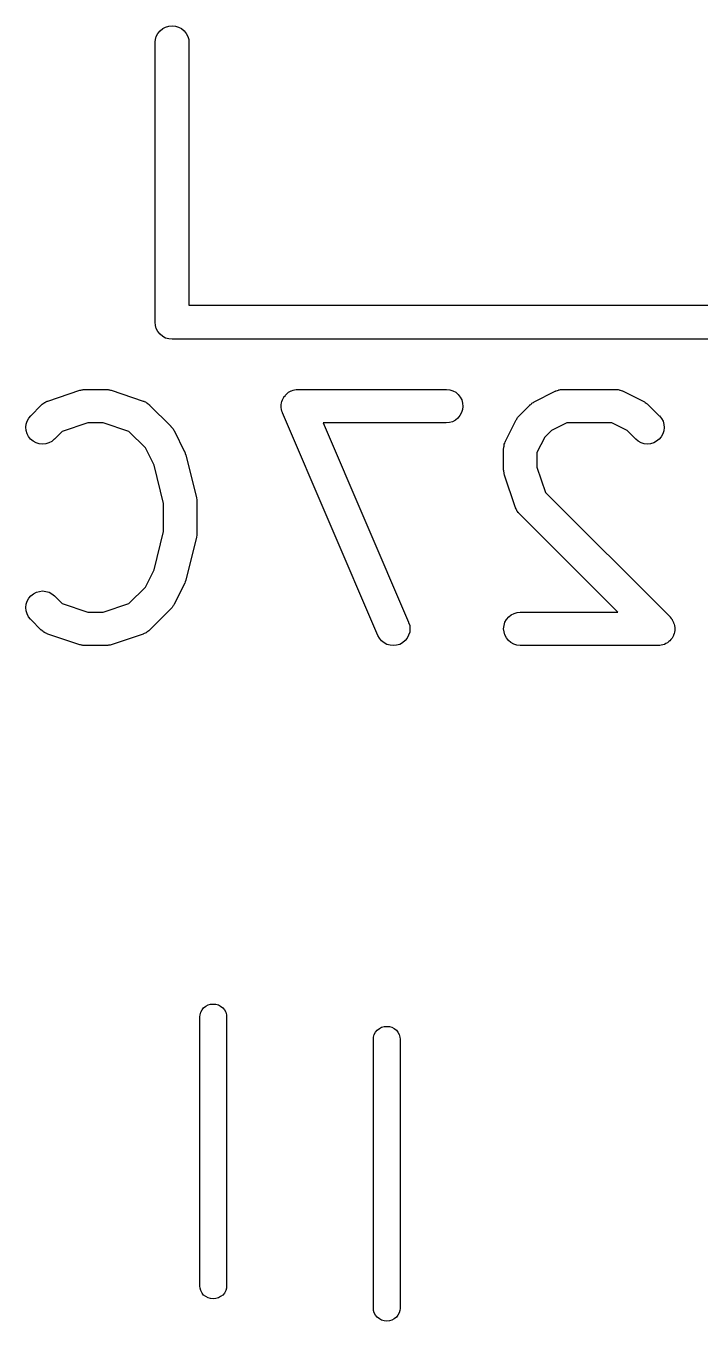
# Model space of a CAD drawing. Extents: x 60.5 to 144.3, y -114.9 to -60.3.
# Drawn here: x 101.27 to 104.3, y -112.46 to -106.64 of the extents above; entities that cross this region are included whole.
import ezdxf

# ---------------------------------------------------------------- set-up
doc = ezdxf.new("R2010")
doc.units = 0
doc.header["$MEASUREMENT"] = 0
doc.layers.add('BLACK', color=7, linetype='CONTINUOUS')

msp = doc.modelspace()

# ---------------------------------------------------------------- linework, layer by layer
at = {"layer": 'BLACK', "linetype": 'CONTINUOUS'}
for p, q in [((101.85, -106.705), (101.854, -106.691)), ((101.854, -106.691), (101.861, -106.678)), ((101.861, -106.678), (101.871, -106.666)), ((101.871, -106.666), (101.883, -106.656)), ((101.883, -106.656), (101.896, -106.649)), ((101.896, -106.649), (101.91, -106.645)), ((101.91, -106.645), (101.925, -106.644)), ((101.925, -106.644), (101.94, -106.645)), ((101.94, -106.645), (101.954, -106.649)), ((101.954, -106.649), (101.968, -106.656)), ((101.968, -106.656), (101.979, -106.666)), ((101.979, -106.666), (101.989, -106.678)), ((101.989, -106.678), (101.996, -106.691)), ((101.996, -106.691), (102, -106.705)), ((101.849, -106.716), (101.85, -106.705)), ((101.849, -107.971), (101.849, -106.716)), ((102, -106.705), (102.001, -106.716)), ((102.001, -106.716), (102.001, -107.899)), ((102.001, -107.899), (106.599, -107.899)), ((101.849, -107.975), (101.849, -107.971)), ((101.85, -107.99), (101.849, -107.975)), ((101.854, -108.004), (101.85, -107.99)), ((101.861, -108.017), (101.854, -108.004)), ((101.871, -108.029), (101.861, -108.017)), ((101.883, -108.039), (101.871, -108.029)), ((101.896, -108.046), (101.883, -108.039)), ((101.91, -108.05), (101.896, -108.046)), ((101.925, -108.051), (101.91, -108.05)), ((101.929, -108.051), (101.925, -108.051)), ((106.671, -108.051), (101.929, -108.051)), ((101.358, -108.333), (101.363, -108.33)), ((101.363, -108.33), (101.365, -108.33)), ((101.365, -108.33), (101.367, -108.329)), ((101.367, -108.329), (101.51, -108.281)), ((101.51, -108.281), (101.511, -108.281)), ((101.511, -108.281), (101.515, -108.28)), ((101.515, -108.28), (101.519, -108.279)), ((101.519, -108.279), (101.522, -108.279)), ((101.522, -108.279), (101.525, -108.278)), ((101.525, -108.278), (101.529, -108.278)), ((101.529, -108.278), (101.533, -108.277)), ((101.533, -108.277), (101.629, -108.277)), ((101.629, -108.277), (101.63, -108.277)), ((101.63, -108.277), (101.634, -108.278)), ((101.634, -108.278), (101.638, -108.278)), ((101.638, -108.278), (101.641, -108.279)), ((101.641, -108.279), (101.644, -108.279)), ((101.644, -108.279), (101.648, -108.28)), ((101.648, -108.28), (101.652, -108.281)), ((101.652, -108.281), (101.795, -108.329)), ((101.795, -108.329), (101.796, -108.329)), ((101.796, -108.329), (101.798, -108.33)), ((101.798, -108.33), (101.8, -108.331)), ((101.8, -108.331), (101.805, -108.333)), ((102.417, -108.337), (102.419, -108.331)), ((102.419, -108.331), (102.421, -108.324)), ((102.421, -108.323), (102.425, -108.317)), ((102.421, -108.324), (102.421, -108.323)), ((102.421, -108.324), (102.421, -108.324)), ((102.425, -108.317), (102.428, -108.311)), ((102.428, -108.31), (102.433, -108.305)), ((102.428, -108.311), (102.428, -108.31)), ((102.428, -108.311), (102.428, -108.311)), ((102.433, -108.305), (102.437, -108.3)), ((102.437, -108.3), (102.437, -108.299)), ((102.437, -108.299), (102.438, -108.299)), ((102.438, -108.299), (102.443, -108.295)), ((102.443, -108.295), (102.449, -108.29)), ((102.449, -108.29), (102.455, -108.287)), ((102.449, -108.29), (102.449, -108.29)), ((102.449, -108.29), (102.449, -108.29)), ((102.455, -108.287), (102.461, -108.283)), ((102.461, -108.283), (102.462, -108.283)), ((102.462, -108.283), (102.469, -108.281)), ((102.462, -108.283), (102.462, -108.283)), ((102.469, -108.281), (102.475, -108.279)), ((102.475, -108.279), (102.476, -108.279)), ((102.476, -108.279), (102.483, -108.278)), ((102.476, -108.279), (102.476, -108.279)), ((102.483, -108.278), (102.49, -108.277)), ((102.49, -108.277), (102.49, -108.277)), ((102.49, -108.277), (102.49, -108.277)), ((102.49, -108.277), (103.157, -108.277)), ((103.157, -108.277), (103.158, -108.277)), ((103.158, -108.277), (103.173, -108.279)), ((103.173, -108.279), (103.187, -108.283)), ((103.187, -108.283), (103.2, -108.29)), ((103.2, -108.29), (103.211, -108.3)), ((103.211, -108.3), (103.22, -108.311)), ((103.22, -108.311), (103.227, -108.324)), ((103.227, -108.324), (103.231, -108.338)), ((103.552, -108.333), (103.647, -108.285)), ((103.647, -108.285), (103.648, -108.285)), ((103.648, -108.285), (103.65, -108.284)), ((103.65, -108.284), (103.652, -108.283)), ((103.652, -108.283), (103.657, -108.282)), ((103.657, -108.282), (103.662, -108.28)), ((103.662, -108.28), (103.664, -108.279)), ((103.664, -108.279), (103.666, -108.279)), ((103.666, -108.279), (103.671, -108.278)), ((103.671, -108.278), (103.677, -108.278)), ((103.677, -108.278), (103.679, -108.278)), ((103.679, -108.278), (103.681, -108.277)), ((103.681, -108.277), (103.919, -108.277)), ((103.919, -108.277), (103.92, -108.277)), ((103.92, -108.277), (103.922, -108.278)), ((103.922, -108.278), (103.924, -108.278)), ((103.924, -108.278), (103.93, -108.278)), ((103.93, -108.278), (103.935, -108.279)), ((103.935, -108.279), (103.937, -108.28)), ((103.937, -108.28), (103.939, -108.28)), ((103.939, -108.28), (103.944, -108.282)), ((103.944, -108.282), (103.949, -108.283)), ((103.949, -108.283), (103.951, -108.285)), ((103.951, -108.285), (103.953, -108.285)), ((103.953, -108.285), (104.048, -108.333)), ((101.29, -108.395), (101.337, -108.347)), ((101.337, -108.347), (101.338, -108.346)), ((101.338, -108.346), (101.34, -108.345)), ((101.34, -108.345), (101.341, -108.343)), ((101.341, -108.343), (101.346, -108.34)), ((101.346, -108.34), (101.35, -108.337)), ((101.35, -108.337), (101.352, -108.336)), ((101.352, -108.336), (101.353, -108.335)), ((101.353, -108.335), (101.358, -108.333)), ((101.805, -108.333), (101.809, -108.335)), ((101.809, -108.335), (101.811, -108.337)), ((101.811, -108.337), (101.813, -108.338)), ((101.813, -108.338), (101.817, -108.341)), ((101.817, -108.341), (101.821, -108.344)), ((101.821, -108.344), (101.823, -108.346)), ((101.823, -108.346), (101.824, -108.347)), ((101.824, -108.347), (101.92, -108.442)), ((102.415, -108.352), (102.416, -108.345)), ((102.416, -108.359), (102.415, -108.352)), ((102.415, -108.352), (102.416, -108.352)), ((102.416, -108.352), (102.415, -108.352)), ((102.416, -108.345), (102.417, -108.338)), ((102.417, -108.366), (102.416, -108.359)), ((102.417, -108.338), (102.417, -108.337)), ((102.417, -108.338), (102.417, -108.338)), ((102.417, -108.367), (102.417, -108.366)), ((102.419, -108.374), (102.417, -108.367)), ((102.417, -108.367), (102.417, -108.367)), ((102.421, -108.38), (102.419, -108.374)), ((102.421, -108.381), (102.421, -108.38)), ((102.422, -108.382), (102.421, -108.381)), ((102.421, -108.381), (102.421, -108.381)), ((102.85, -109.382), (102.422, -108.382)), ((103.226, -108.381), (103.219, -108.394)), ((103.231, -108.367), (103.226, -108.381)), ((103.231, -108.338), (103.232, -108.353)), ((103.232, -108.353), (103.231, -108.367)), ((103.485, -108.395), (103.533, -108.347)), ((103.533, -108.346), (103.537, -108.344)), ((103.533, -108.347), (103.533, -108.346)), ((103.537, -108.344), (103.54, -108.341)), ((103.54, -108.341), (103.542, -108.339)), ((103.542, -108.339), (103.545, -108.337)), ((103.545, -108.337), (103.549, -108.335)), ((103.549, -108.335), (103.552, -108.333)), ((104.048, -108.333), (104.049, -108.333)), ((104.049, -108.333), (104.052, -108.336)), ((104.052, -108.336), (104.056, -108.338)), ((104.056, -108.338), (104.058, -108.34)), ((104.058, -108.34), (104.061, -108.341)), ((104.061, -108.341), (104.064, -108.344)), ((104.064, -108.344), (104.067, -108.347)), ((104.067, -108.347), (104.115, -108.395)), ((101.268, -108.447), (101.269, -108.433)), ((101.269, -108.462), (101.268, -108.447)), ((101.269, -108.433), (101.274, -108.419)), ((101.274, -108.419), (101.281, -108.406)), ((101.281, -108.406), (101.29, -108.395)), ((101.546, -108.427), (101.431, -108.466)), ((101.616, -108.427), (101.546, -108.427)), ((101.731, -108.466), (101.616, -108.427)), ((101.92, -108.442), (101.92, -108.443)), ((101.92, -108.443), (101.923, -108.446)), ((101.923, -108.446), (101.926, -108.449)), ((103.157, -108.427), (102.604, -108.427)), ((102.604, -108.427), (102.988, -109.323)), ((103.172, -108.426), (103.157, -108.427)), ((103.186, -108.422), (103.172, -108.426)), ((103.199, -108.415), (103.186, -108.422)), ((103.21, -108.406), (103.199, -108.415)), ((103.219, -108.394), (103.21, -108.406)), ((103.423, -108.509), (103.471, -108.414)), ((103.471, -108.413), (103.474, -108.41)), ((103.471, -108.414), (103.471, -108.413)), ((103.474, -108.41), (103.476, -108.406)), ((103.476, -108.406), (103.478, -108.403)), ((103.478, -108.403), (103.479, -108.401)), ((103.479, -108.401), (103.482, -108.398)), ((103.482, -108.398), (103.485, -108.395)), ((103.699, -108.427), (103.63, -108.462)), ((103.901, -108.427), (103.699, -108.427)), ((103.97, -108.462), (103.901, -108.427)), ((104.115, -108.395), (104.116, -108.395)), ((104.116, -108.395), (104.125, -108.407)), ((104.125, -108.407), (104.132, -108.42)), ((104.132, -108.42), (104.136, -108.434)), ((104.136, -108.434), (104.137, -108.448)), ((101.273, -108.476), (101.269, -108.462)), ((101.28, -108.489), (101.273, -108.476)), ((101.289, -108.5), (101.28, -108.489)), ((101.301, -108.51), (101.289, -108.5)), ((101.395, -108.501), (101.384, -108.511)), ((101.396, -108.501), (101.395, -108.501)), ((101.431, -108.466), (101.396, -108.501)), ((101.805, -108.54), (101.731, -108.466)), ((101.926, -108.449), (101.928, -108.452)), ((101.928, -108.452), (101.93, -108.454)), ((101.93, -108.454), (101.932, -108.458)), ((101.932, -108.458), (101.934, -108.462)), ((101.934, -108.462), (101.981, -108.557)), ((103.6, -108.492), (103.565, -108.561)), ((103.63, -108.462), (103.6, -108.492)), ((104.009, -108.501), (103.97, -108.462)), ((104.02, -108.51), (104.009, -108.501)), ((104.115, -108.501), (104.103, -108.51)), ((104.124, -108.49), (104.115, -108.501)), ((104.131, -108.477), (104.124, -108.49)), ((104.135, -108.463), (104.131, -108.477)), ((104.137, -108.448), (104.135, -108.463)), ((101.314, -108.517), (101.301, -108.51)), ((101.328, -108.521), (101.314, -108.517)), ((101.342, -108.523), (101.328, -108.521)), ((101.357, -108.521), (101.342, -108.523)), ((101.371, -108.517), (101.357, -108.521)), ((101.384, -108.511), (101.371, -108.517)), ((101.844, -108.617), (101.805, -108.54)), ((101.981, -108.557), (101.982, -108.558)), ((101.982, -108.558), (101.982, -108.558)), ((101.982, -108.558), (101.982, -108.558)), ((101.982, -108.558), (101.984, -108.565)), ((103.415, -108.542), (103.416, -108.54)), ((103.415, -108.543), (103.415, -108.542)), ((103.415, -108.638), (103.415, -108.543)), ((103.416, -108.537), (103.417, -108.532)), ((103.416, -108.54), (103.416, -108.537)), ((103.417, -108.527), (103.418, -108.525)), ((103.417, -108.532), (103.417, -108.527)), ((103.418, -108.523), (103.42, -108.518)), ((103.418, -108.525), (103.418, -108.523)), ((103.42, -108.518), (103.422, -108.513)), ((103.422, -108.513), (103.423, -108.511)), ((103.423, -108.511), (103.423, -108.509)), ((103.565, -108.561), (103.565, -108.626)), ((104.033, -108.517), (104.02, -108.51)), ((104.047, -108.521), (104.033, -108.517)), ((104.062, -108.523), (104.047, -108.521)), ((104.076, -108.521), (104.062, -108.523)), ((104.09, -108.517), (104.076, -108.521)), ((104.103, -108.51), (104.09, -108.517)), ((101.887, -108.79), (101.844, -108.617)), ((101.984, -108.565), (101.987, -108.572)), ((101.987, -108.572), (101.987, -108.572)), ((101.987, -108.572), (101.987, -108.572)), ((101.987, -108.572), (102.035, -108.763)), ((103.416, -108.642), (103.415, -108.638)), ((103.416, -108.647), (103.416, -108.642)), ((103.417, -108.65), (103.416, -108.647)), ((103.417, -108.653), (103.417, -108.65)), ((103.418, -108.657), (103.417, -108.653)), ((103.419, -108.661), (103.418, -108.657)), ((103.419, -108.662), (103.419, -108.661)), ((103.467, -108.805), (103.419, -108.662)), ((103.565, -108.626), (103.604, -108.74)), ((101.887, -108.915), (101.887, -108.79)), ((102.035, -108.763), (102.035, -108.764)), ((102.035, -108.764), (102.035, -108.765)), ((102.035, -108.765), (102.035, -108.766)), ((102.035, -108.766), (102.036, -108.772)), ((102.036, -108.772), (102.037, -108.778)), ((102.037, -108.778), (102.037, -108.78)), ((102.037, -108.78), (102.037, -108.781)), ((102.037, -108.781), (102.037, -108.924)), ((103.604, -108.74), (104.163, -109.299)), ((103.468, -108.807), (103.467, -108.805)), ((103.468, -108.809), (103.468, -108.807)), ((103.471, -108.813), (103.468, -108.809)), ((103.473, -108.818), (103.471, -108.813)), ((103.474, -108.82), (103.473, -108.818)), ((103.475, -108.822), (103.474, -108.82)), ((103.478, -108.826), (103.475, -108.822)), ((103.481, -108.83), (103.478, -108.826)), ((103.483, -108.832), (103.481, -108.83)), ((103.484, -108.833), (103.483, -108.832)), ((103.485, -108.834), (103.484, -108.833)), ((103.928, -109.277), (103.485, -108.834)), ((101.844, -109.088), (101.887, -108.915)), ((102.035, -108.942), (101.987, -109.132)), ((102.036, -108.933), (102.035, -108.939)), ((102.035, -108.939), (102.035, -108.941)), ((102.035, -108.941), (102.035, -108.942)), ((102.037, -108.928), (102.036, -108.933)), ((102.037, -108.924), (102.037, -108.925)), ((102.037, -108.925), (102.037, -108.926)), ((102.037, -108.926), (102.037, -108.928)), ((101.805, -109.165), (101.844, -109.088)), ((101.984, -109.141), (101.982, -109.147)), ((101.987, -109.134), (101.984, -109.141)), ((101.987, -109.132), (101.987, -109.133)), ((101.987, -109.133), (101.987, -109.134)), ((101.987, -109.134), (101.987, -109.134)), ((101.29, -109.204), (101.302, -109.195)), ((101.302, -109.195), (101.315, -109.188)), ((101.315, -109.188), (101.329, -109.184)), ((101.329, -109.184), (101.343, -109.182)), ((101.343, -109.182), (101.358, -109.184)), ((101.358, -109.184), (101.372, -109.188)), ((101.372, -109.188), (101.385, -109.195)), ((101.385, -109.195), (101.396, -109.204)), ((101.731, -109.239), (101.805, -109.165)), ((101.981, -109.148), (101.934, -109.243)), ((101.982, -109.147), (101.981, -109.148)), ((101.981, -109.148), (101.981, -109.148)), ((101.268, -109.256), (101.269, -109.242)), ((101.269, -109.271), (101.268, -109.256)), ((101.269, -109.242), (101.274, -109.228)), ((101.274, -109.228), (101.281, -109.215)), ((101.281, -109.215), (101.29, -109.204)), ((101.396, -109.204), (101.431, -109.239)), ((101.431, -109.239), (101.546, -109.277)), ((101.616, -109.277), (101.731, -109.239)), ((101.922, -109.259), (101.92, -109.263)), ((101.925, -109.256), (101.922, -109.259)), ((101.927, -109.254), (101.925, -109.256)), ((101.929, -109.251), (101.927, -109.254)), ((101.931, -109.248), (101.929, -109.251)), ((101.933, -109.244), (101.931, -109.248)), ((101.934, -109.243), (101.933, -109.244)), ((101.273, -109.285), (101.269, -109.271)), ((101.28, -109.298), (101.273, -109.285)), ((101.289, -109.309), (101.28, -109.298)), ((101.29, -109.31), (101.289, -109.309)), ((101.337, -109.358), (101.29, -109.31)), ((101.546, -109.277), (101.616, -109.277)), ((101.92, -109.263), (101.824, -109.358)), ((103.421, -109.323), (103.428, -109.31)), ((103.428, -109.31), (103.438, -109.299)), ((103.438, -109.299), (103.449, -109.29)), ((103.449, -109.29), (103.462, -109.283)), ((103.462, -109.283), (103.476, -109.279)), ((103.476, -109.279), (103.49, -109.277)), ((103.49, -109.277), (103.928, -109.277)), ((104.163, -109.299), (104.163, -109.3)), ((104.163, -109.3), (104.163, -109.3)), ((104.163, -109.3), (104.163, -109.3)), ((104.163, -109.3), (104.163, -109.3)), ((104.163, -109.3), (104.168, -109.306)), ((104.168, -109.306), (104.172, -109.311)), ((104.172, -109.311), (104.172, -109.311)), ((104.172, -109.311), (104.172, -109.312)), ((104.172, -109.312), (104.176, -109.318)), ((104.176, -109.318), (104.179, -109.324)), ((101.339, -109.359), (101.337, -109.358)), ((101.341, -109.361), (101.339, -109.359)), ((101.345, -109.364), (101.341, -109.361)), ((101.349, -109.367), (101.345, -109.364)), ((101.351, -109.368), (101.349, -109.367)), ((101.352, -109.369), (101.351, -109.368)), ((101.357, -109.372), (101.352, -109.369)), ((101.362, -109.374), (101.357, -109.372)), ((101.364, -109.375), (101.362, -109.374)), ((101.366, -109.376), (101.364, -109.375)), ((101.367, -109.376), (101.366, -109.376)), ((101.51, -109.424), (101.367, -109.376)), ((101.795, -109.376), (101.652, -109.424)), ((101.797, -109.375), (101.795, -109.376)), ((101.799, -109.374), (101.797, -109.375)), ((101.804, -109.372), (101.799, -109.374)), ((101.809, -109.37), (101.804, -109.372)), ((101.81, -109.369), (101.809, -109.37)), ((101.812, -109.368), (101.81, -109.369)), ((101.816, -109.364), (101.812, -109.368)), ((101.82, -109.362), (101.816, -109.364)), ((101.822, -109.36), (101.82, -109.362)), ((101.824, -109.359), (101.822, -109.36)), ((101.824, -109.358), (101.824, -109.359)), ((102.988, -109.323), (102.988, -109.324)), ((102.988, -109.324), (102.993, -109.338)), ((102.993, -109.367), (102.988, -109.381)), ((102.993, -109.338), (102.994, -109.352)), ((102.994, -109.352), (102.993, -109.367)), ((103.415, -109.352), (103.417, -109.337)), ((103.417, -109.366), (103.415, -109.352)), ((103.417, -109.337), (103.421, -109.323)), ((103.421, -109.38), (103.417, -109.366)), ((104.179, -109.324), (104.179, -109.324)), ((104.179, -109.324), (104.179, -109.325)), ((104.179, -109.325), (104.181, -109.331)), ((104.181, -109.374), (104.179, -109.381)), ((104.181, -109.331), (104.183, -109.338)), ((104.183, -109.368), (104.181, -109.374)), ((104.183, -109.338), (104.183, -109.338)), ((104.183, -109.338), (104.183, -109.339)), ((104.183, -109.339), (104.184, -109.346)), ((104.184, -109.36), (104.183, -109.367)), ((104.183, -109.367), (104.183, -109.368)), ((104.183, -109.368), (104.183, -109.368)), ((104.184, -109.346), (104.185, -109.353)), ((104.185, -109.353), (104.184, -109.36)), ((104.185, -109.353), (104.185, -109.353)), ((104.185, -109.353), (104.185, -109.353)), ((101.514, -109.424), (101.51, -109.424)), ((101.518, -109.426), (101.514, -109.424)), ((101.521, -109.426), (101.518, -109.426)), ((101.524, -109.427), (101.521, -109.426)), ((101.528, -109.427), (101.524, -109.427)), ((101.532, -109.427), (101.528, -109.427)), ((101.533, -109.427), (101.532, -109.427)), ((101.629, -109.427), (101.533, -109.427)), ((101.633, -109.427), (101.629, -109.427)), ((101.637, -109.427), (101.633, -109.427)), ((101.64, -109.426), (101.637, -109.427)), ((101.643, -109.426), (101.64, -109.426)), ((101.647, -109.425), (101.643, -109.426)), ((101.651, -109.424), (101.647, -109.425)), ((101.652, -109.424), (101.651, -109.424)), ((102.857, -109.395), (102.85, -109.382)), ((102.867, -109.406), (102.857, -109.395)), ((102.878, -109.415), (102.867, -109.406)), ((102.891, -109.422), (102.878, -109.415)), ((102.905, -109.426), (102.891, -109.422)), ((102.92, -109.427), (102.905, -109.426)), ((102.934, -109.426), (102.92, -109.427)), ((102.948, -109.422), (102.934, -109.426)), ((102.961, -109.415), (102.948, -109.422)), ((102.972, -109.405), (102.961, -109.415)), ((102.982, -109.394), (102.972, -109.405)), ((102.988, -109.381), (102.982, -109.394)), ((103.428, -109.393), (103.421, -109.38)), ((103.437, -109.405), (103.428, -109.393)), ((103.448, -109.414), (103.437, -109.405)), ((103.461, -109.421), (103.448, -109.414)), ((103.475, -109.426), (103.461, -109.421)), ((103.489, -109.427), (103.475, -109.426)), ((103.49, -109.427), (103.489, -109.427)), ((104.11, -109.427), (103.49, -109.427)), ((104.117, -109.427), (104.11, -109.427)), ((104.124, -109.426), (104.117, -109.427)), ((104.131, -109.424), (104.124, -109.426)), ((104.124, -109.426), (104.124, -109.426)), ((104.124, -109.426), (104.124, -109.426)), ((104.138, -109.422), (104.131, -109.424)), ((104.144, -109.418), (104.138, -109.422)), ((104.138, -109.422), (104.138, -109.422)), ((104.138, -109.422), (104.138, -109.422)), ((104.151, -109.415), (104.144, -109.418)), ((104.157, -109.41), (104.151, -109.415)), ((104.151, -109.415), (104.151, -109.415)), ((104.151, -109.415), (104.151, -109.415)), ((104.162, -109.406), (104.157, -109.41)), ((104.167, -109.4), (104.162, -109.406)), ((104.162, -109.406), (104.162, -109.406)), ((104.162, -109.406), (104.162, -109.406)), ((104.172, -109.395), (104.167, -109.4)), ((104.175, -109.388), (104.172, -109.394)), ((104.172, -109.394), (104.172, -109.394)), ((104.172, -109.394), (104.172, -109.395)), ((104.179, -109.382), (104.175, -109.388)), ((104.179, -109.381), (104.179, -109.382)), ((104.179, -109.382), (104.179, -109.382)), ((102.054, -111.075), (102.06, -111.064)), ((102.06, -111.064), (102.067, -111.055)), ((102.067, -111.055), (102.077, -111.048)), ((102.077, -111.048), (102.087, -111.042)), ((102.087, -111.042), (102.098, -111.039)), ((102.098, -111.039), (102.11, -111.038)), ((102.11, -111.038), (102.122, -111.039)), ((102.122, -111.039), (102.133, -111.042)), ((102.133, -111.042), (102.143, -111.048)), ((102.143, -111.048), (102.153, -111.055)), ((102.153, -111.055), (102.16, -111.064)), ((102.16, -111.064), (102.166, -111.075)), ((102.05, -111.095), (102.051, -111.086)), ((102.05, -112.305), (102.05, -111.095)), ((102.051, -111.086), (102.054, -111.075)), ((102.166, -111.075), (102.169, -111.086)), ((102.169, -111.086), (102.17, -111.095)), ((102.17, -111.095), (102.17, -112.305)), ((102.831, -111.186), (102.834, -111.175)), ((102.834, -111.175), (102.84, -111.164)), ((102.84, -111.164), (102.847, -111.155)), ((102.847, -111.155), (102.857, -111.148)), ((102.857, -111.148), (102.867, -111.142)), ((102.867, -111.142), (102.878, -111.139)), ((102.878, -111.139), (102.89, -111.138)), ((102.89, -111.138), (102.902, -111.139)), ((102.902, -111.139), (102.913, -111.142)), ((102.913, -111.142), (102.923, -111.148)), ((102.923, -111.148), (102.933, -111.155)), ((102.933, -111.155), (102.94, -111.164)), ((102.94, -111.164), (102.946, -111.175)), ((102.946, -111.175), (102.949, -111.186)), ((102.83, -111.195), (102.831, -111.186)), ((102.83, -112.405), (102.83, -111.195)), ((102.949, -111.186), (102.95, -111.195)), ((102.95, -111.195), (102.95, -112.405)), ((102.051, -112.314), (102.05, -112.305)), ((102.054, -112.325), (102.051, -112.314)), ((102.06, -112.336), (102.054, -112.325)), ((102.067, -112.345), (102.06, -112.336)), ((102.077, -112.352), (102.067, -112.345)), ((102.153, -112.345), (102.143, -112.352)), ((102.16, -112.336), (102.153, -112.345)), ((102.166, -112.325), (102.16, -112.336)), ((102.169, -112.314), (102.166, -112.325)), ((102.17, -112.305), (102.169, -112.314)), ((102.087, -112.358), (102.077, -112.352)), ((102.098, -112.361), (102.087, -112.358)), ((102.11, -112.362), (102.098, -112.361)), ((102.122, -112.361), (102.11, -112.362)), ((102.133, -112.358), (102.122, -112.361)), ((102.143, -112.352), (102.133, -112.358)), ((102.831, -112.414), (102.83, -112.405)), ((102.834, -112.425), (102.831, -112.414)), ((102.84, -112.436), (102.834, -112.425)), ((102.847, -112.445), (102.84, -112.436)), ((102.857, -112.452), (102.847, -112.445)), ((102.867, -112.458), (102.857, -112.452)), ((102.878, -112.461), (102.867, -112.458)), ((102.89, -112.462), (102.878, -112.461)), ((102.902, -112.461), (102.89, -112.462)), ((102.913, -112.458), (102.902, -112.461)), ((102.923, -112.452), (102.913, -112.458)), ((102.933, -112.445), (102.923, -112.452)), ((102.94, -112.436), (102.933, -112.445)), ((102.946, -112.425), (102.94, -112.436)), ((102.949, -112.414), (102.946, -112.425)), ((102.95, -112.405), (102.949, -112.414))]:
    msp.add_line(p, q, dxfattribs=at)

doc.saveas('drawing.dxf')
